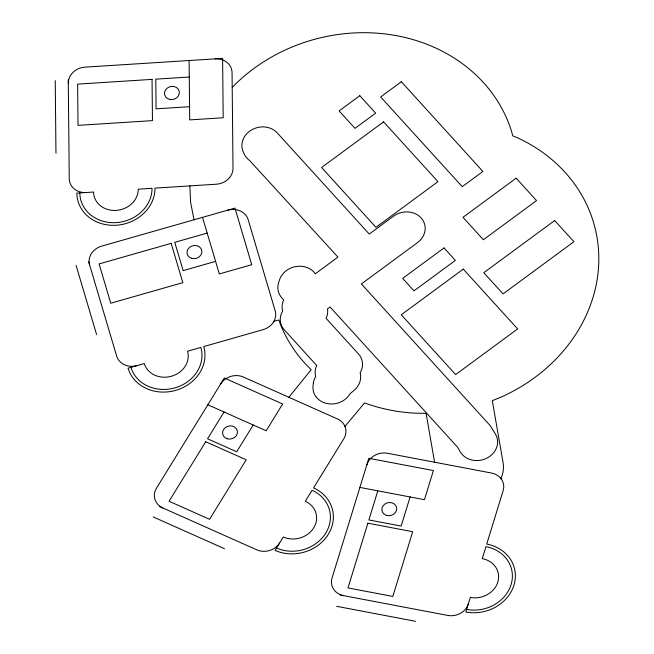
<?xml version="1.0" encoding="UTF-8"?>
<svg xmlns="http://www.w3.org/2000/svg" width="654" height="654" viewBox="0 0 654 654"><rect width="100%" height="100%" fill="white"/><g stroke="black" fill="none" stroke-linecap="round" stroke-linejoin="round"><path stroke-width="0.98" d="M189.856 185.9L190.616 202.503L194.05 219.793M377.824 490.827L368.872 519.955L401.155 526.086L410.099 496.958M273.413 322.201L273.969 321.155L278.89 320.002L280.689 325.022A164.898 144.223 -14 0 0 305.132 363.591L311.165 369.673L288.888 397.289M224.044 411.995L207.555 438.777L236.707 451.775L253.196 424.994M232.203 87.546L234.688 84.889A164.898 144.223 -14 0 1 393.79 35.193A164.898 144.223 -14 0 1 511.665 131.765L512.711 135.828L516.93 137.553A164.898 144.223 -14 0 1 598.59 266.358A164.898 144.223 -14 0 1 501.667 396.847L492.315 400.681L503.073 462.615A33.73 29.504 -14 0 1 501.544 477.068L500.866 478.573L501.577 479.464M207.195 233.086L174.765 242.34L183.153 270.625L215.583 261.371M189.276 77.017L155.783 79.15L156.069 108.834L189.57 106.7M359.888 487.426L424.446 499.689L433.398 470.561L368.84 458.299L332.044 578.038A16.865 14.748 -14 0 0 343.71 595.663M340.121 594.985L447.72 615.422A16.865 14.748 -14 0 0 468.329 603.928M336.638 606.315L415.543 621.3M207.849 404.777L266.153 430.773L282.651 403.992L224.338 378.004L156.535 488.088A16.865 14.748 -14 0 0 162.862 507.97M159.625 506.531L256.809 549.851A16.865 14.748 -14 0 0 279.634 542.959M153.216 516.938L224.477 548.706M344.437 425.313L344.92 426.457L364.556 402.929A164.898 144.223 -14 0 0 413.68 413.091L426.097 413.402L434.575 462.223M202.536 217.365L219.311 273.944L251.741 264.69L234.966 208.111L101.648 246.149A16.865 14.748 -14 0 0 89.623 264.927M88.691 261.78L116.649 356.078A16.865 14.748 -14 0 0 137.062 365.602M76.085 265.377L96.588 334.529M189.112 60.52L189.701 119.895L223.194 117.761L222.605 58.386L84.906 67.158A16.865 14.748 -14 0 0 68.302 83.074M68.269 79.772L69.25 178.73A16.865 14.748 -14 0 0 86.14 192.513M55.247 80.605L55.958 153.175M79.813 192.914A36.354 31.793 -14 0 0 116.232 222.613A36.354 31.793 -14 0 0 152.014 188.311L138.247 189.194A22.489 19.669 -14 0 1 116.11 210.408A22.489 19.669 -14 0 1 93.587 192.039L76.837 193.102A39.354 34.417 -14 0 0 116.257 225.246A39.354 34.417 -14 0 0 154.99 188.123L216.4 184.207A16.865 14.748 -14 0 0 233.004 168.299L232.056 72.643A16.865 14.748 -14 0 0 215.166 58.86M130.939 367.344A36.354 31.793 -14 0 0 174.929 387.863A36.354 31.793 -14 0 0 200.835 347.405L187.51 351.206A22.489 19.669 -14 0 1 171.479 376.23A22.489 19.669 -14 0 1 144.264 363.542L128.053 368.169A39.354 34.417 -14 0 0 175.673 390.381A39.354 34.417 -14 0 0 203.721 346.579L263.178 329.616A16.865 14.748 -14 0 0 275.195 310.846L248.168 219.687A16.865 14.748 -14 0 0 227.764 210.171M276.519 548.011A36.354 31.793 -14 0 0 325.717 533.165A36.354 31.793 -14 0 0 312.072 490.296L305.287 501.307A22.489 19.669 -14 0 1 313.732 527.819A22.489 19.669 -14 0 1 283.296 537.008L275.048 550.398A39.354 34.417 -14 0 0 328.308 534.318A39.354 34.417 -14 0 0 313.536 487.917L343.775 438.826A16.865 14.748 -14 0 0 337.439 418.936L243.501 377.064A16.865 14.748 -14 0 0 220.676 383.955M466.645 609.43A36.354 31.793 -14 0 0 511.076 584.643A36.354 31.793 -14 0 0 485.938 546.646L482.26 558.622A22.489 19.669 -14 0 1 497.808 582.125A22.489 19.669 -14 0 1 470.324 597.454L465.844 612.013A39.354 34.417 -14 0 0 513.946 585.191A39.354 34.417 -14 0 0 486.731 544.054L503.139 490.655A16.865 14.748 -14 0 0 491.473 473.03L387.47 453.271A16.865 14.748 -14 0 0 366.853 464.773M313.364 383.146L313.053 385.688A19.865 17.372 -14 0 0 326.763 403.493A19.865 17.372 -14 0 0 349.972 393.896L352.956 391.264A19.865 17.372 -14 0 0 360.411 374.113L360.101 372.862L360.771 371.668A19.865 17.372 -14 0 0 358.449 353.928L326.084 318.334L326.632 317.067A19.865 17.372 -14 0 0 327.638 310.241L327.466 308.933L330.082 307.012L457.612 447.254L460.244 451.816A19.865 17.372 -14 0 0 486.674 458.233A19.865 17.372 -14 0 0 495.585 434.297L490.075 425.492L361.376 283.959L417.481 242.642A19.865 17.372 -14 0 0 421.119 217.913A19.865 17.372 -14 0 0 393.463 216.229L369.248 234.058L277.263 132.901A19.865 17.372 -14 0 0 252.836 129.247A19.865 17.372 -14 0 0 242.585 150.118A47.611 41.643 -14 0 0 244.163 153.903A19.865 17.372 -14 0 0 249.664 160.557L337.954 257.112L315.302 273.797L314.697 272.955A19.865 17.372 -14 0 0 295.297 266.66A19.865 17.372 -14 0 0 279.487 279.945L278.629 282.618A19.865 17.372 -14 0 0 281.923 297.962L283.705 299.924L283.157 301.183A19.865 17.372 -14 0 0 282.373 309.702L282.683 310.952L282.013 312.146A19.865 17.372 -14 0 0 284.327 329.886L316.7 365.488L316.152 366.747A19.865 17.372 -14 0 0 315.367 375.265L315.678 376.508L314.893 377.947A19.865 17.372 -14 0 0 313.364 383.146M367.883 523.192L347.985 587.913L392.817 596.432L412.707 531.71L367.883 523.192M205.716 441.752L169.067 501.258L209.558 519.309L246.215 459.803L205.716 441.752M359.798 95.697L339.132 110.918L354.991 128.356L375.658 113.134L359.798 95.697M401.343 81.742L380.669 96.964L462.239 186.668L482.905 171.446L401.343 81.742M383.587 121.857L321.58 167.522L375.96 227.322L437.967 181.657L383.587 121.857M516.145 178.174L462.991 217.316L483.388 239.74L536.533 200.598L516.145 178.174M444.009 247.94L402.668 278.383L413.998 290.842L455.339 260.398L444.009 247.94M463.269 269.121L401.262 314.787L455.642 374.587L517.649 328.921L463.269 269.121M554.657 220.529L483.796 272.718L503.057 293.899L573.918 241.71L554.657 220.529M171.168 243.362L99.097 263.922L110.747 303.219L182.818 282.659L171.168 243.362M152.055 79.387L77.622 84.129L78.03 125.364L152.464 120.622L152.055 79.387M169.599 99.375A7.496 6.556 -14 0 0 179.221 91.225A7.496 6.556 -14 0 0 166.974 88.323A7.496 6.556 -14 0 0 169.599 99.375M191.769 258.371A7.496 6.556 -14 0 0 201.808 250.629A7.496 6.556 -14 0 0 189.783 247.179A7.496 6.556 -14 0 0 191.769 258.371M227.445 438.818A7.496 6.556 -14 0 0 237.345 430.937A7.496 6.556 -14 0 0 225.238 427.683A7.496 6.556 -14 0 0 227.445 438.818M386.383 515.344A7.496 6.556 -14 0 0 396.676 507.888A7.496 6.556 -14 0 0 384.814 504.087A7.496 6.556 -14 0 0 386.383 515.344"/></g></svg>
